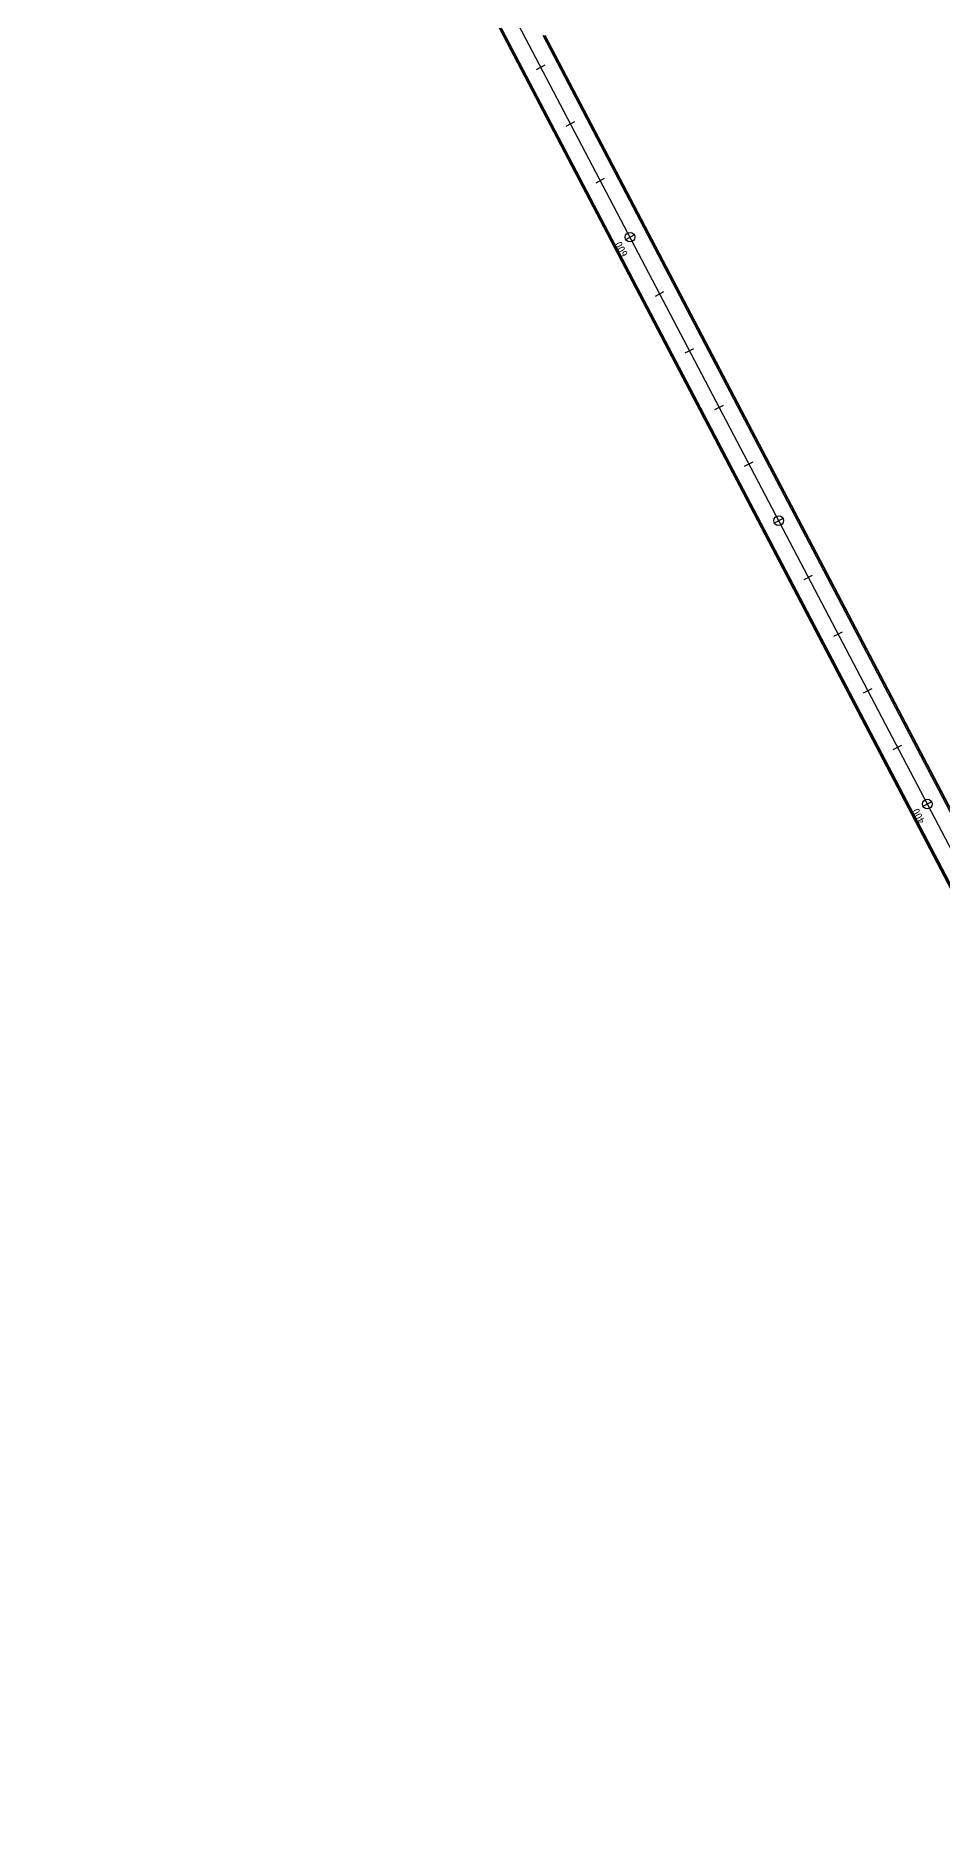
# Model space of a CAD drawing. Header units: millimetres. Extents: x 191137 to 192028, y 543444 to 545391.
# Drawn here: x 191279 to 191562, y 544416 to 544972 of the extents above; entities that cross this region are included whole.
import ezdxf

# ---------------------------------------------------------------- set-up
doc = ezdxf.new("R2010")
doc.units = ezdxf.units.MM
for name, color, linetype in [('A-01-2__보조측점심볼', 7, 'Continuous'), ('A-01-2__선형', 7, 'Continuous'), ('A-01-2__선형중심선', 7, 'Continuous'), ('A-01-2__주측점심볼', 7, 'Continuous'), ('A-01-2__측점문자', 7, 'Continuous'), ('CS-CONC-MAJR', 2, 'Continuous'), ('CS-EXCV', 3, 'E-DIGLN01')]:
    doc.layers.add(name, color=color, linetype=linetype)
doc.styles.add('굴림체', font='GulimChe.ttf')
doc.linetypes.add('E-DIGLN01', pattern='A,0.9,-0.2,[19,kscals.shx,S=0.1,R=180,X=0,Y=0],0.9', length=2)

msp = doc.modelspace()

# ---------------------------------------------------------------- linework, layer by layer
at = {"layer": 'A-01-2__보조측점심볼', "color": 1}
for p, q in [((191435.1772220731, 544961.7518901096), (191437.833905092, 544963.1454593892)), ((191444.4676839373, 544944.0406699836), (191447.1243669562, 544945.4342392633)), ((191453.7581458015, 544926.3294498577), (191456.4148288204, 544927.7230191373)), ((191463.0486076658, 544908.6182297318), (191465.7052906846, 544910.0117990114)), ((191472.33906953, 544890.9070096058), (191474.9957525488, 544892.3005788855)), ((191481.6295313942, 544873.1957894799), (191484.2862144131, 544874.5893587596)), ((191490.9199932584, 544855.4845693539), (191493.5766762773, 544856.8781386334)), ((191500.2104551226, 544837.773349228), (191502.8671381415, 544839.1669185078)), ((191509.5009169868, 544820.0621291021), (191512.1576000057, 544821.4556983818)), ((191518.7913788511, 544802.350908976), (191521.4480618699, 544803.7444782557)), ((191528.0818407152, 544784.63968885), (191530.7385237342, 544786.0332581297)), ((191537.3723025794, 544766.9284687242), (191540.0289855984, 544768.322038004)), ((191546.6627644437, 544749.2172485983), (191549.3194474625, 544750.6108178779)), ((191555.9532263079, 544731.5060284722), (191558.6099093268, 544732.8995977521))]:
    msp.add_line(p, q, dxfattribs=at)
at = {"layer": 'A-01-2__선형', "color": 1}
msp.add_line((191786.3362677773, 544295.5358022396), (191340.4223820992, 545145.6204483947), dxfattribs=at)
at = {"layer": 'A-01-2__선형중심선', "color": 1}
msp.add_line((191786.3362677773, 544295.5358022396), (191340.4223820992, 545145.6204483947), dxfattribs=at)
at = {"layer": 'A-01-2__주측점심볼', "color": 1}
for centre in [(191464.3769491752, 544909.3150143715), (191510.8292584963, 544820.7589137419), (191557.2815678174, 544732.2028131122)]:
    msp.add_circle(centre, 1.5, dxfattribs=at)
at = {"layer": 'CS-CONC-MAJR', "flags": 128}
for points in [[(191345.4993535594, 545124.747496981), (191626.3036702238, 544589.4256650368)], [(191345.3309383942, 545124.2074633411), (191625.484921288, 544590.125419551)], [(191618.2796187548, 544627.1111694806), (191437.2091153835, 544972.3017090249)]]:
    msp.add_lwpolyline(points, dxfattribs=at)
at = {"layer": 'CS-CONC-MAJR'}
msp.add_lwpolyline([(191437.6397477698, 544972.3418550391), (191618.5573628086, 544627.4427798967)], dxfattribs=at)
at = {"layer": 'CS-EXCV', "ltscale": 8, "flags": 128}
for points in [[(191278.6058182797, 545247.084028664), (191278.9923130241, 545246.3972459771), (191279.9555718763, 545244.684596965), (191280.9337148741, 545242.9434637855), (191281.9109871831, 545241.2018417518), (191282.887388559, 545239.4597312999), (191283.8629187575, 545237.7171328653), (191284.837577535, 545235.9740468835), (191285.8113646476, 545234.2304737901), (191286.7842798522, 545232.486414021), (191287.7563229051, 545230.7418680125), (191288.7274935636, 545228.9968362004), (191289.6977915849, 545227.2513190211), (191290.6672167262, 545225.5053169111), (191291.6357687455, 545223.7588303068), (191292.6034474003, 545222.011859645), (191293.570252449, 545220.2644053618), (191294.5361836495, 545218.5164678954), (191295.5012407609, 545216.7680476808), (191296.4654235414, 545215.0191451568), (191297.4287317501, 545213.26976076), (191298.3911651463, 545211.519894928), (191299.3527234894, 545209.7695480977), (191300.3134065388, 545208.0187207073), (191301.2732140545, 545206.267413194), (191302.2321457964, 545204.5156259962), (191303.190201525, 545202.7633595511), (191304.1473810008, 545201.0106142974), (191305.103683984, 545199.2573906732), (191306.0591102361, 545197.5036891166), (191307.0136595181, 545195.7495100657), (191307.9673315911, 545193.9948539601), (191308.920126217, 545192.2397212376), (191309.8720431575, 545190.484112337), (191310.8230821745, 545188.7280276977), (191311.7732430303, 545186.9714677584), (191312.7225254876, 545185.2144329578), (191313.6709293087, 545183.4569237361), (191314.6184542568, 545181.6989405319), (191315.5651000948, 545179.9404837854), (191316.5108665862, 545178.1815539352), (191317.4557534944, 545176.4221514221), (191318.3997605834, 545174.6622766854), (191319.3428876169, 545172.9019301652), (191320.2851343594, 545171.1411123014), (191321.2265005752, 545169.3798235345), (191322.166986029, 545167.6180643046), (191323.1065904856, 545165.8558350521), (191324.0453137102, 545164.0931362177), (191324.9831554681, 545162.3299682422), (191325.9201155248, 545160.5663315664), (191326.856193646, 545158.8022266309), (191327.7913895979, 545157.0376538764), (191328.7257031464, 545155.2726137452), (191329.6591340583, 545153.507106677), (191330.5916820998, 545151.7411331149), (191331.5233470381, 545149.9746934994), (191332.4541286402, 545148.2077882721), (191333.3840266733, 545146.4404178751), (191334.3130408346, 545144.6725828839), (191335.2418502124, 545142.9029882994), (191345.2024527612, 545123.9142203665), (191345.2467308116, 545123.9374465212), (191625.2147894256, 544590.2098464493)], [(191618.6962348356, 544627.6085851046), (191437.855063963, 544972.361928046)]]:
    msp.add_lwpolyline(points, dxfattribs=at)

# ---------------------------------------------------------------- texts
at = {"layer": 'A-01-2__측점문자', "color": 1, "style": '굴림체'}
for s, p in [('600', (191463.8106200758, 544903.9364205636)), ('400', (191556.7152387179, 544726.8242193043))]:
    msp.add_text(s, height=2.5, rotation=117.6793618284897, dxfattribs=at).set_placement(p)

doc.saveas('drawing.dxf')
